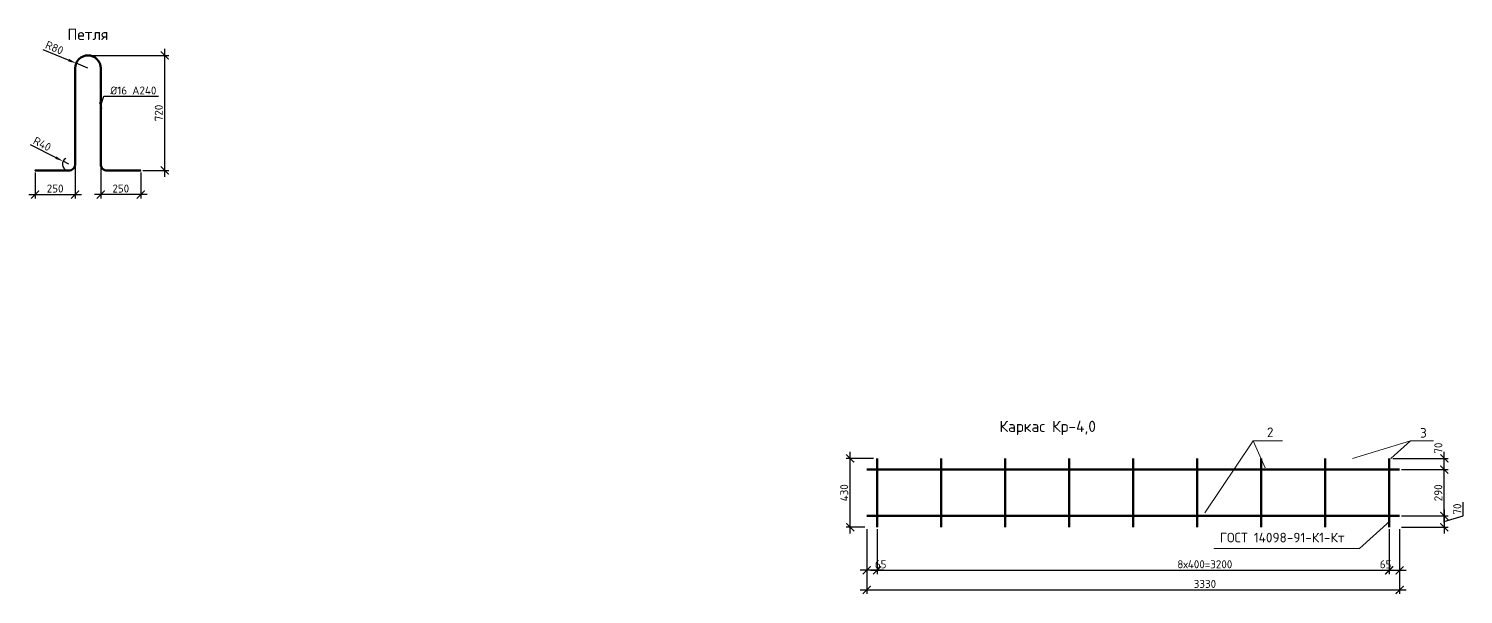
# Model space of a CAD drawing. Header units: metres. Extents: x 416248 to 529006, y -196572 to -135632.
# Drawn here: x 455380 to 464344, y -164522 to -160985 of the extents above; entities that cross this region are included whole.
import ezdxf
from ezdxf import colors
from ezdxf.entities.mleader import LeaderData, LeaderLine
from ezdxf.math import Vec2, Vec3

# ---------------------------------------------------------------- set-up
doc = ezdxf.new("R2010")
doc.units = ezdxf.units.M
doc.header["$PDSIZE"] = 1
doc.layers.get('0').update_dxf_attribs({"lineweight": 0})
doc.layers.get('Defpoints').update_dxf_attribs({"color": 3})
for name, color, linetype, lineweight in [('арматура', 7, 'Continuous', 50), ('выноски', 7, 'Continuous', 15), ('разм.', 7, 'Continuous', 18), ('размеры', 7, 'Continuous', 15), ('Стены', 7, 'Continuous', 50), ('текст', 7, 'Continuous', 18)]:
    doc.layers.add(name, color=color, linetype=linetype, lineweight=lineweight)
doc.styles.add('GOST 2.304', font='CS_Gost2304.shx')
doc.styles.add('ISOCPEUR', font='isocpeur.ttf')
doc.styles.add('ГОСТ 2.304', font='CS_Gost2304.shx')
doc.dimstyles.new('SPDS', dxfattribs={"dimscale": 10, "dimtxt": 2.5, "dimasz": 2.5, "dimexe": 1.25, "dimexo": 0.625, "dimtad": 1, "dimdec": 0, "dimrnd": 0.001, "dimtxsty": 'GOST 2.304', "dimblk": 'ARCHTICK', "dimblk1": 'ARCHTICK', "dimblk2": 'ARCHTICK', "dimcen": 2.5, "dimdle": 2, "dimadec": 0, "dimazin": 2, "dimtfac": 0.75, "dimtdec": 4, "dimtmove": 1, "dimatfit": 3, "dimfxl": 1, "dimtolj": 1, "dimarcsym": 1})
doc.dimstyles.new('СПДС', dxfattribs={"dimscale": 100, "dimtxt": 2.5, "dimasz": 2.5, "dimexe": 1.25, "dimexo": 0.625, "dimtad": 1, "dimdec": 0, "dimrnd": 0.001, "dimtxsty": 'ГОСТ 2.304', "dimblk": 'ARCHTICK', "dimblk1": 'ARCHTICK', "dimblk2": 'ARCHTICK', "dimcen": 2.5, "dimdle": 2, "dimadec": 0, "dimazin": 2, "dimtfac": 0.75, "dimtdec": 4, "dimtmove": 1, "dimatfit": 3, "dimfxl": 1, "dimtolj": 1, "dimarcsym": 1})

# ---------------------------------------------------------------- blocks, each defined once
blk = doc.blocks.new('*D41')
at = {"layer": 'Defpoints', "color": 0, "ltscale": 100, "transparency": 16777216}
for p in [(455676.5, -161201.2), (455750.3, -161232)]:
    blk.add_point(p, dxfattribs=at)
at = {"layer": 'размеры', "color": 0, "lineweight": -2, "ltscale": 100, "transparency": 16777216}
for p, q in [((455468.8, -161114.5), (455630.3, -161181.9)), ((455750.3, -161232), (455676.5, -161201.2))]:
    blk.add_line(p, q, dxfattribs=at)
at = {"layer": 'размеры', "color": 0, "ltscale": 100, "transparency": 16777216}
blk.add_solid([(455633.5, -161174.2), (455627.1, -161189.6), (455676.5, -161201.2)], dxfattribs=at)
at = {"layer": 'размеры', "color": 0, "ltscale": 100, "transparency": 16777216, "insert": (455541, -161103.9), "char_height": 50, "attachment_point": 5, "rotation": 337.33699, "style": 'ISOCPEUR'}
blk.add_mtext('\\A1;R80', dxfattribs=at)
blk = doc.blocks.new('_ArchTick')
at = {"color": 0, "linetype": 'ByBlock', "lineweight": 30, "const_width": 0.15}
blk.add_lwpolyline([(-0.5, -0.5), (0.5, 0.5)], dxfattribs=at)
blk = doc.blocks.new('*D42')
at = {"layer": 'Defpoints', "color": 0, "ltscale": 100, "transparency": 16777216}
for p in [(455594.6, -161813.9), (455630.3, -161832)]:
    blk.add_point(p, dxfattribs=at)
at = {"layer": 'размеры', "color": 0, "lineweight": -2, "ltscale": 100, "transparency": 16777216}
for p, q in [((455389.5, -161709.8), (455550, -161791.2)), ((455630.3, -161832), (455594.6, -161813.9))]:
    blk.add_line(p, q, dxfattribs=at)
blk.add_arc((455630.3, -161832), 40, 117.27248, 252.09507, dxfattribs=at)
at = {"layer": 'размеры', "color": 0, "ltscale": 100, "transparency": 16777216}
blk.add_solid([(455553.8, -161783.8), (455546.3, -161798.7), (455594.6, -161813.9)], dxfattribs=at)
at = {"layer": 'размеры', "color": 0, "ltscale": 100, "transparency": 16777216, "insert": (455464.5, -161705.7), "char_height": 50, "attachment_point": 5, "rotation": 333.08234, "style": 'ISOCPEUR'}
blk.add_mtext('\\A1;R40', dxfattribs=at)
blk = doc.blocks.new('*D43')
at = {"layer": 'Defpoints', "color": 0, "ltscale": 100, "transparency": 16777216}
for p in [(455420.1, -161872), (455670.3, -161832), (455670.3, -162022)]:
    blk.add_point(p, dxfattribs=at)
at = {"layer": 'размеры', "color": 0, "lineweight": -2, "ltscale": 100, "transparency": 16777216}
for p, q in [((455420.1, -161884.5), (455420.1, -162047)), ((455670.3, -161844.5), (455670.3, -162047)), ((455380.1, -162022), (455710.3, -162022))]:
    blk.add_line(p, q, dxfattribs=at)
at = {"layer": 'размеры', "color": 0, "lineweight": -2, "ltscale": 100, "transparency": 16777216, "xscale": 50, "yscale": 50, "zscale": 50, "rotation": 180}
blk.add_blockref('_ArchTick', (455420.1, -162022), dxfattribs=at)
at = {"layer": 'размеры', "color": 0, "lineweight": -2, "ltscale": 100, "transparency": 16777216, "xscale": 50, "yscale": 50, "zscale": 50}
blk.add_blockref('_ArchTick', (455670.3, -162022), dxfattribs=at)
at = {"layer": 'размеры', "color": 0, "ltscale": 100, "transparency": 16777216, "insert": (455545.2, -161984.5), "char_height": 50, "attachment_point": 5, "style": 'ISOCPEUR'}
blk.add_mtext('\\A1;250', dxfattribs=at)
blk = doc.blocks.new('*D44')
at = {"layer": 'Defpoints', "color": 0, "ltscale": 100, "transparency": 16777216}
for p in [(455830.3, -161832), (456080.5, -161872), (455830.3, -162022)]:
    blk.add_point(p, dxfattribs=at)
at = {"layer": 'размеры', "color": 0, "lineweight": -2, "ltscale": 100, "transparency": 16777216}
for p, q in [((455830.3, -161844.5), (455830.3, -162047)), ((456080.5, -161884.5), (456080.5, -162047)), ((456120.5, -162022), (455790.3, -162022))]:
    blk.add_line(p, q, dxfattribs=at)
at = {"layer": 'размеры', "color": 0, "lineweight": -2, "ltscale": 100, "transparency": 16777216, "xscale": 50, "yscale": 50, "zscale": 50, "rotation": 180}
blk.add_blockref('_ArchTick', (455830.3, -162022), dxfattribs=at)
at = {"layer": 'размеры', "color": 0, "lineweight": -2, "ltscale": 100, "transparency": 16777216, "xscale": 50, "yscale": 50, "zscale": 50}
blk.add_blockref('_ArchTick', (456080.5, -162022), dxfattribs=at)
at = {"layer": 'размеры', "color": 0, "ltscale": 100, "transparency": 16777216, "insert": (455955.4, -161984.5), "char_height": 50, "attachment_point": 5, "style": 'ISOCPEUR'}
blk.add_mtext('\\A1;250', dxfattribs=at)
blk = doc.blocks.new('*D45')
at = {"layer": 'Defpoints', "color": 0, "ltscale": 100, "transparency": 16777216}
for p in [(455750.3, -161152), (456230.5, -161152), (456080.5, -161872)]:
    blk.add_point(p, dxfattribs=at)
at = {"layer": 'размеры', "color": 0, "lineweight": -2, "ltscale": 100, "transparency": 16777216}
for p, q in [((455762.8, -161152), (456255.5, -161152)), ((456230.5, -161912), (456230.5, -161112)), ((456093, -161872), (456255.5, -161872))]:
    blk.add_line(p, q, dxfattribs=at)
at = {"layer": 'размеры', "color": 0, "lineweight": -2, "ltscale": 100, "transparency": 16777216, "xscale": 50, "yscale": 50, "zscale": 50}
for p, rotation in [((456230.5, -161152), 90), ((456230.5, -161872), 270)]:
    blk.add_blockref('_ArchTick', p, dxfattribs=dict(at, rotation=rotation))
at = {"layer": 'размеры', "color": 0, "ltscale": 100, "transparency": 16777216, "insert": (456193, -161512), "char_height": 50, "attachment_point": 5, "rotation": 90, "style": 'ISOCPEUR'}
blk.add_mtext('\\A1;720', dxfattribs=at)
blk = doc.blocks.new('*D48')
at = {"layer": 'Defpoints', "color": 0, "ltscale": 10, "transparency": 16777216}
for p in [(460616.3, -164101.8), (460681.3, -164101.8), (460616.3, -164371.4)]:
    blk.add_point(p, dxfattribs=at)
at = {"layer": 'размеры', "color": 0, "lineweight": -2, "ltscale": 10, "transparency": 16777216}
for p, q in [((460616.3, -164114.3), (460616.3, -164396.4)), ((460681.3, -164114.3), (460681.3, -164396.4)), ((460721.3, -164371.4), (460576.3, -164371.4))]:
    blk.add_line(p, q, dxfattribs=at)
at = {"layer": 'размеры', "color": 0, "lineweight": -2, "ltscale": 10, "transparency": 16777216, "xscale": 50, "yscale": 50, "zscale": 50, "rotation": 180}
blk.add_blockref('_ArchTick', (460616.3, -164371.4), dxfattribs=at)
at = {"layer": 'размеры', "color": 0, "lineweight": -2, "ltscale": 10, "transparency": 16777216, "xscale": 50, "yscale": 50, "zscale": 50}
blk.add_blockref('_ArchTick', (460681.3, -164371.4), dxfattribs=at)
at = {"layer": 'размеры', "color": 0, "ltscale": 10, "transparency": 16777216, "insert": (460703.8, -164333.9), "char_height": 50, "attachment_point": 5, "style": 'ISOCPEUR'}
blk.add_mtext('\\A1;65', dxfattribs=at)
blk = doc.blocks.new('*D49')
at = {"layer": 'Defpoints', "color": 0, "ltscale": 10, "transparency": 16777216}
for p in [(460681.3, -164101.8), (463881.3, -164101.8), (463881.3, -164371.4)]:
    blk.add_point(p, dxfattribs=at)
at = {"layer": 'размеры', "color": 0, "lineweight": -2, "ltscale": 10, "transparency": 16777216}
for p, q in [((460681.3, -164114.3), (460681.3, -164396.4)), ((463881.3, -164114.3), (463881.3, -164396.4)), ((460641.3, -164371.4), (463921.3, -164371.4))]:
    blk.add_line(p, q, dxfattribs=at)
at = {"layer": 'размеры', "color": 0, "lineweight": -2, "ltscale": 10, "transparency": 16777216, "xscale": 50, "yscale": 50, "zscale": 50, "rotation": 180}
blk.add_blockref('_ArchTick', (460681.3, -164371.4), dxfattribs=at)
at = {"layer": 'размеры', "color": 0, "lineweight": -2, "ltscale": 10, "transparency": 16777216, "xscale": 50, "yscale": 50, "zscale": 50}
blk.add_blockref('_ArchTick', (463881.3, -164371.4), dxfattribs=at)
at = {"layer": 'размеры', "color": 0, "ltscale": 10, "transparency": 16777216, "insert": (462729.1, -164333.9), "char_height": 50, "attachment_point": 5, "style": 'ISOCPEUR'}
blk.add_mtext('\\A1;8х400=3200', dxfattribs=at)
blk = doc.blocks.new('*D50')
at = {"layer": 'Defpoints', "color": 0, "ltscale": 10, "transparency": 16777216}
for p in [(463881.3, -164101.8), (463946.3, -164101.8), (463946.3, -164371.4)]:
    blk.add_point(p, dxfattribs=at)
at = {"layer": 'размеры', "color": 0, "lineweight": -2, "ltscale": 10, "transparency": 16777216}
for p, q in [((463881.3, -164114.3), (463881.3, -164396.4)), ((463946.3, -164114.3), (463946.3, -164396.4)), ((463841.3, -164371.4), (463986.3, -164371.4))]:
    blk.add_line(p, q, dxfattribs=at)
at = {"layer": 'размеры', "color": 0, "lineweight": -2, "ltscale": 10, "transparency": 16777216, "xscale": 50, "yscale": 50, "zscale": 50, "rotation": 180}
blk.add_blockref('_ArchTick', (463881.3, -164371.4), dxfattribs=at)
at = {"layer": 'размеры', "color": 0, "lineweight": -2, "ltscale": 10, "transparency": 16777216, "xscale": 50, "yscale": 50, "zscale": 50}
blk.add_blockref('_ArchTick', (463946.3, -164371.4), dxfattribs=at)
at = {"layer": 'размеры', "color": 0, "ltscale": 10, "transparency": 16777216, "insert": (463858.8, -164333.9), "char_height": 50, "attachment_point": 5, "style": 'ISOCPEUR'}
blk.add_mtext('\\A1;65', dxfattribs=at)
blk = doc.blocks.new('*D51')
at = {"layer": 'Defpoints', "color": 0, "ltscale": 10, "transparency": 16777216}
for p in [(460616.3, -164101.8), (463946.3, -164101.8), (463946.3, -164494.1)]:
    blk.add_point(p, dxfattribs=at)
at = {"layer": 'размеры', "color": 0, "lineweight": -2, "ltscale": 10, "transparency": 16777216}
for p, q in [((460616.3, -164114.3), (460616.3, -164519.1)), ((463946.3, -164114.3), (463946.3, -164519.1)), ((460576.3, -164494.1), (463986.3, -164494.1))]:
    blk.add_line(p, q, dxfattribs=at)
at = {"layer": 'размеры', "color": 0, "lineweight": -2, "ltscale": 10, "transparency": 16777216, "xscale": 50, "yscale": 50, "zscale": 50, "rotation": 180}
blk.add_blockref('_ArchTick', (460616.3, -164494.1), dxfattribs=at)
at = {"layer": 'размеры', "color": 0, "lineweight": -2, "ltscale": 10, "transparency": 16777216, "xscale": 50, "yscale": 50, "zscale": 50}
blk.add_blockref('_ArchTick', (463946.3, -164494.1), dxfattribs=at)
at = {"layer": 'размеры', "color": 0, "ltscale": 10, "transparency": 16777216, "insert": (462729.7, -164456.6), "char_height": 50, "attachment_point": 5, "style": 'ISOCPEUR'}
blk.add_mtext('\\A1;3330', dxfattribs=at)
blk = doc.blocks.new('*D52')
at = {"layer": 'Defpoints', "color": 0, "ltscale": 10, "transparency": 16777216}
for p in [(463946.3, -163741.8), (464225.7, -163741.8), (463946.3, -164031.8)]:
    blk.add_point(p, dxfattribs=at)
at = {"layer": 'размеры', "color": 0, "lineweight": -2, "ltscale": 10, "transparency": 16777216}
for p, q in [((463958.8, -163741.8), (464250.7, -163741.8)), ((464225.7, -164071.8), (464225.7, -163701.8)), ((463958.8, -164031.8), (464250.7, -164031.8))]:
    blk.add_line(p, q, dxfattribs=at)
at = {"layer": 'размеры', "color": 0, "lineweight": -2, "ltscale": 10, "transparency": 16777216, "xscale": 50, "yscale": 50, "zscale": 50}
for p, rotation in [((464225.7, -163741.8), 90), ((464225.7, -164031.8), 270)]:
    blk.add_blockref('_ArchTick', p, dxfattribs=dict(at, rotation=rotation))
at = {"layer": 'размеры', "color": 0, "ltscale": 10, "transparency": 16777216, "insert": (464188.2, -163886.8), "char_height": 50, "attachment_point": 5, "rotation": 90, "style": 'ISOCPEUR'}
blk.add_mtext('\\A1;290', dxfattribs=at)
blk = doc.blocks.new('*D53')
at = {"layer": 'Defpoints', "color": 0, "ltscale": 10, "transparency": 16777216}
for p in [(463946.3, -164031.8), (463946.3, -164101.8), (464225.6, -164101.8)]:
    blk.add_point(p, dxfattribs=at)
at = {"layer": 'размеры', "color": 0, "lineweight": -2, "ltscale": 10, "transparency": 16777216}
for p, q in [((464344.3, -164031.2), (464344.3, -163946.2)), ((463958.8, -164031.8), (464250.6, -164031.8)), ((464225.6, -163991.8), (464225.6, -164141.8)), ((464225.6, -164066.8), (464344.3, -164031.2)), ((463958.8, -164101.8), (464250.6, -164101.8))]:
    blk.add_line(p, q, dxfattribs=at)
at = {"layer": 'размеры', "color": 0, "lineweight": -2, "ltscale": 10, "transparency": 16777216, "xscale": 50, "yscale": 50, "zscale": 50}
for p, rotation in [((464225.6, -164031.8), 90), ((464225.6, -164101.8), 270)]:
    blk.add_blockref('_ArchTick', p, dxfattribs=dict(at, rotation=rotation))
at = {"layer": 'размеры', "color": 0, "ltscale": 10, "transparency": 16777216, "insert": (464306.8, -163988.7), "char_height": 50, "attachment_point": 5, "rotation": 90, "style": 'ISOCPEUR'}
blk.add_mtext('\\A1;70', dxfattribs=at)
blk = doc.blocks.new('*D54')
at = {"layer": 'Defpoints', "color": 0, "ltscale": 10, "transparency": 16777216}
for p in [(460513.4, -163671.8), (460671.3, -163671.8), (460616.3, -164101.8)]:
    blk.add_point(p, dxfattribs=at)
at = {"layer": 'размеры', "color": 0, "lineweight": -2, "ltscale": 10, "transparency": 16777216}
for p, q in [((460658.8, -163671.8), (460488.4, -163671.8)), ((460513.4, -164141.8), (460513.4, -163631.8)), ((460603.8, -164101.8), (460488.4, -164101.8))]:
    blk.add_line(p, q, dxfattribs=at)
at = {"layer": 'размеры', "color": 0, "lineweight": -2, "ltscale": 10, "transparency": 16777216, "xscale": 50, "yscale": 50, "zscale": 50}
for p, rotation in [((460513.4, -163671.8), 90), ((460513.4, -164101.8), 270)]:
    blk.add_blockref('_ArchTick', p, dxfattribs=dict(at, rotation=rotation))
at = {"layer": 'размеры', "color": 0, "ltscale": 10, "transparency": 16777216, "insert": (460475.9, -163886.8), "char_height": 50, "attachment_point": 5, "rotation": 90, "style": 'ISOCPEUR'}
blk.add_mtext('\\A1;430', dxfattribs=at)
blk = doc.blocks.new('*D55')
at = {"layer": 'Defpoints', "color": 0, "ltscale": 10, "transparency": 16777216}
for p in [(463891.3, -163671.8), (464225.7, -163671.8), (463946.3, -163741.8)]:
    blk.add_point(p, dxfattribs=at)
at = {"layer": 'размеры', "color": 0, "lineweight": -2, "ltscale": 10, "transparency": 16777216}
for p, q in [((463903.8, -163671.8), (464250.7, -163671.8)), ((464225.7, -163781.8), (464225.7, -163631.8)), ((463958.8, -163741.8), (464250.7, -163741.8))]:
    blk.add_line(p, q, dxfattribs=at)
at = {"layer": 'размеры', "color": 0, "lineweight": -2, "ltscale": 10, "transparency": 16777216, "xscale": 50, "yscale": 50, "zscale": 50}
for p, rotation in [((464225.7, -163671.8), 90), ((464225.7, -163741.8), 270)]:
    blk.add_blockref('_ArchTick', p, dxfattribs=dict(at, rotation=rotation))
at = {"layer": 'размеры', "color": 0, "ltscale": 10, "transparency": 16777216, "insert": (464188.2, -163607.6), "char_height": 50, "attachment_point": 5, "rotation": 90, "style": 'ISOCPEUR'}
blk.add_mtext('\\A1;70', dxfattribs=at)
blk = doc.blocks.new('*U46')
at = {"layer": 'Стены', "ltscale": 100}
blk.add_line((0, 215), (0, -215), dxfattribs=at)
blk = doc.blocks.new('*U47')
at = {"color": 0, "linetype": 'ByBlock', "lineweight": -2, "transparency": 16777216}
for p in [(-3200, 0), (-2800, 0), (-2400, 0), (-2000, 0), (-1600, 0), (-1200, 0), (-800, 0), (-400, 0), (0, 0)]:
    blk.add_blockref('*U46', p, dxfattribs=at)

msp = doc.modelspace()

# ---------------------------------------------------------------- linework, layer by layer
at = {"layer": 'арматура'}
msp.add_lwpolyline([(455420.13, -161871.99), (455420.13, -161871.99), (455630.29, -161871.99, 0.4142136), (455670.29, -161831.99), (455670.29, -161521.99), (455670.29, -161231.99, -0.4142136), (455750.29, -161151.99, -0.4142136), (455830.29, -161231.99), (455830.29, -161521.99), (455830.29, -161831.99, 0.4142136), (455870.29, -161871.99), (456080.46, -161871.99), (456080.46, -161871.99)], format="xyb", dxfattribs=at)
at = {"layer": 'разм.', "ltscale": 40}
for p, q in [((462729.74, -164011.8), (463032.17, -163561.63)), ((463032.17, -163561.63), (463106.07, -163731.8)), ((463032.17, -163561.63), (463213.93, -163561.63)), ((463651.3, -163671.8), (464014.97, -163562.09)), ((463891.3, -163671.8), (464014.97, -163562.09)), ((464014.97, -163562.09), (464158.12, -163562.09)), ((463886.3, -164061.8), (463695.61, -164235.18)), ((463695.61, -164235.18), (462785.68, -164235.18))]:
    msp.add_line(p, q, dxfattribs=at)
at = {"layer": 'Стены', "ltscale": 100}
for p, q in [((460616.3, -163741.8), (463946.3, -163741.8)), ((460616.3, -164031.8), (463946.3, -164031.8))]:
    msp.add_line(p, q, dxfattribs=at)

# ---------------------------------------------------------------- block references
msp.add_blockref('*U47', (463881.3, -163886.8))

# ---------------------------------------------------------------- texts
at = {"layer": 'текст', "ltscale": 90, "style": 'ISOCPEUR'}
for s, height, p in [('Каркас Кр-4,0', 70, (461445.65, -163506.47)), ('2', 60, (463117.19, -163538.55)), ('3', 60, (464073.98, -163542.07)), ('ГОСТ 14098-91-К1-Кт', 60, (462823.05, -164196.9))]:
    msp.add_text(s, height=height, rotation=360, dxfattribs=at).set_placement(p)
at = {"layer": 'текст', "ltscale": 0.02, "insert": (455750.29, -161020.41), "char_height": 70, "width": 451.85, "attachment_point": 5, "style": 'ISOCPEUR'}
msp.add_mtext('\\pxqc;Петля', dxfattribs=at)

# ---------------------------------------------------------------- dimensions: what is measured, and where the dimension line sits
at = {"layer": 'размеры', "ltscale": 100}
for center, mpoint, picture, middle in [((455750.29, -161231.99), (455676.47, -161201.16), '*D41', (455540.97, -161103.94)), ((455630.29, -161831.99), (455594.63, -161813.88), '*D42', (455464.48, -161705.74))]:
    dim = msp.add_radius_dim(center=center, mpoint=mpoint, dimstyle='SPDS', override={"dimscale": 20, "dimtxsty": 'ISOCPEUR', "dimsah": 1, "dimtmove": 0}, dxfattribs=at)
    dim.commit()
    dim.dimension.update_dxf_attribs({"geometry": picture, "text_midpoint": middle})
dim = msp.add_linear_dim(base=(456230.46, -161151.99), p1=(456080.46, -161871.99), p2=(455750.29, -161151.99), angle=90, dimstyle='SPDS', override={"dimscale": 20, "dimtxsty": 'ISOCPEUR', "dimtmove": 0}, dxfattribs=at)
dim.commit()
dim.dimension.update_dxf_attribs({"geometry": '*D45', "text_midpoint": (456192.96, -161511.99)})
for base, p1, p2, picture, middle in [((455670.29, -162021.99), (455420.13, -161871.99), (455670.29, -161831.99), '*D43', (455545.21, -161984.49)), ((455830.29, -162021.99), (456080.46, -161871.99), (455830.29, -161831.99), '*D44', (455955.38, -161984.49))]:
    dim = msp.add_linear_dim(base=base, p1=p1, p2=p2, dimstyle='SPDS', override={"dimscale": 20, "dimtxsty": 'ISOCPEUR', "dimtmove": 0}, dxfattribs=at)
    dim.commit()
    dim.dimension.update_dxf_attribs({"geometry": picture, "text_midpoint": middle})
at = {"layer": 'размеры', "ltscale": 10}
dim = msp.add_linear_dim(base=(464225.68, -163671.8), p1=(463946.3, -163741.8), p2=(463891.3, -163671.8), angle=90, dimstyle='СПДС', override={"dimscale": 20, "dimdec": 1, "dimrnd": 10, "dimtxsty": 'ISOCPEUR'}, dxfattribs=at)
dim.commit()
dim.dimension.update_dxf_attribs({"geometry": '*D55', "text_midpoint": (464225.68, -163607.64), "dimtype": 160})
for base, p1, p2, override, picture, middle in [((460513.35, -163671.8), (460616.3, -164101.8), (460671.3, -163671.8), {"dimscale": 20, "dimdec": 1, "dimrnd": 10, "dimtxsty": 'ISOCPEUR'}, '*D54', (460475.85, -163886.8)), ((464225.68, -163741.8), (463946.3, -164031.8), (463946.3, -163741.8), {"dimscale": 20, "dimdec": 1, "dimrnd": 1, "dimtxsty": 'ISOCPEUR'}, '*D52', (464188.18, -163886.8)), ((464225.59, -164101.8), (463946.3, -164031.8), (463946.3, -164101.8), {"dimscale": 20, "dimdec": 1, "dimrnd": 1, "dimtxsty": 'ISOCPEUR'}, '*D53', (464306.84, -164018.67))]:
    dim = msp.add_linear_dim(base=base, p1=p1, p2=p2, angle=90, dimstyle='СПДС', override=override, dxfattribs=at)
    dim.commit()
    dim.dimension.update_dxf_attribs({"geometry": picture, "text_midpoint": middle})
for base, p1, p2, override, picture, middle in [((460616.3, -164371.35), (460681.3, -164101.8), (460616.3, -164101.8), {"dimscale": 20, "dimdec": 1, "dimrnd": 0.01, "dimtxsty": 'ISOCPEUR'}, '*D48', (460703.8, -164371.35)), ((463946.3, -164494.06), (460616.3, -164101.8), (463946.3, -164101.8), {"dimscale": 20, "dimdec": 1, "dimrnd": 10, "dimtxsty": 'ISOCPEUR'}, '*D51', (462729.74, -164494.06)), ((463946.3, -164371.35), (463881.3, -164101.8), (463946.3, -164101.8), {"dimscale": 20, "dimdec": 1, "dimrnd": 0.01, "dimtxsty": 'ISOCPEUR'}, '*D50', (463858.8, -164371.35))]:
    dim = msp.add_linear_dim(base=base, p1=p1, p2=p2, dimstyle='СПДС', override=override, dxfattribs=at)
    dim.commit()
    dim.dimension.update_dxf_attribs({"geometry": picture, "text_midpoint": middle, "dimtype": 160})
dim = msp.add_linear_dim(base=(463881.3, -164371.35), p1=(460681.3, -164101.8), p2=(463881.3, -164101.8), text='8х400=<>', dimstyle='СПДС', override={"dimscale": 20, "dimdec": 1, "dimrnd": 10, "dimtxsty": 'ISOCPEUR'}, dxfattribs=at)
dim.commit()
dim.dimension.update_dxf_attribs({"geometry": '*D49', "text_midpoint": (462729.07, -164371.35), "dimtype": 160})

# ---------------------------------------------------------------- leaders
at = {"layer": 'выноски'}
ml = msp.add_multileader_mtext('Standard', dxfattribs=at)
ml.set_content('%%C16 А240', color=256, style='ISOCPEUR')
ml.set_leader_properties()
ml.set_arrow_properties(name='ARCHTICK')
ml.build(insert=Vec2(0, 0))
ml.multileader.update_dxf_attribs({"text_left_attachment_type": 6, "text_right_attachment_type": 6, "dogleg_length": 0.05, "arrow_head_size": 30, "scale": 20})
ctx = ml.context
ctx.base_point, ctx.scale, ctx.char_height, ctx.arrow_head_size, ctx.landing_gap_size, ctx.plane_origin = Vec3(455850.72, -161406.46), 20, 50, 30, 40, Vec3(455751.84, -161578.88)
ctx.left_attachment, ctx.right_attachment = 6, 6
notes = []
notes.append((ctx, [(0, (1, 1, 0), (455849.72, -161406.46), (1, 0), 1, [(0, [(455830.29, -161465.33)], 0, [])])]))
ctx.mtext.insert, ctx.mtext.flow_direction = Vec3(455890.72, -161346.46), 5
for ctx, leaders in notes:
    for number, flags, end, landing, length, lines in leaders:
        leader = LeaderData()
        leader.index, (leader.has_last_leader_line, leader.has_dogleg_vector, leader.attachment_direction) = number, flags
        leader.last_leader_point, leader.dogleg_vector, leader.dogleg_length = Vec3(end), Vec3(landing), length
        for number, points, colour, breaks in lines:
            line = LeaderLine()
            line.index, line.vertices, line.color, line.breaks = number, Vec3.list(points), colors.encode_raw_color(colour), breaks
            leader.lines.append(line)
        ctx.leaders.append(leader)

doc.saveas('drawing.dxf')
